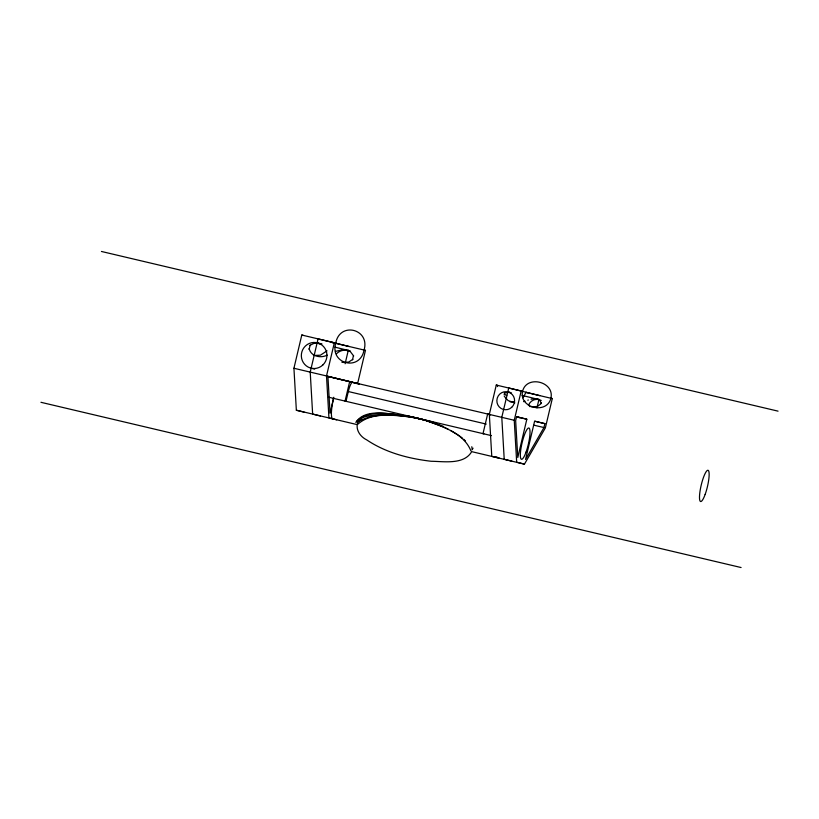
<?xml version="1.0" encoding="UTF-8"?>
<svg xmlns="http://www.w3.org/2000/svg" width="819" height="819" viewBox="0 0 819 819"><rect width="100%" height="100%" fill="white"/><g stroke="black" fill="none" stroke-linecap="round" stroke-linejoin="round"><path stroke-width="1.23" d="M355.804 422.369C366.124 406.869 392.496 414.957 407.985 416.134M433.446 422.686C412.704 416.206 390.294 411.701 368.663 416.032C352.682 417.762 354.525 433.845 366.707 439.875C385.708 452.672 408.568 458.62 431.101 461.261C444.205 461.404 463.892 464.987 471.713 451.648L524.457 464.138L545.362 427.907L552.293 398.577L550.89 398.239C554.852 381.695 526.597 374.631 522.583 391.287C518.622 407.831 546.877 414.885 550.89 398.239M504.135 394.881L504.412 394M497.461 386.568L497.676 385.411L496.273 385.063L489.342 414.383L491.769 456.347L499.549 458.261M364.066 350.01C370.331 328.982 339.742 321.253 335.759 343.069C329.494 364.097 360.084 371.826 364.066 350.01L365.469 350.358L357.616 383.589M304.136 412.141L296.355 410.227L293.929 368.263L301.791 335.032L335.759 343.069L334.357 342.721L326.505 375.952L328.931 417.915L336.701 419.83M333.814 397.246L330.037 413.216L327.907 376.3L356.214 383.251M345.116 363.749L348.31 350.204M352.569 382.238A10.043 2.007 -76.7 0 0 348.31 391.533L345.997 401.31L345.045 401.156L349.672 381.603L514.25 420.27L516.676 462.223L524.457 464.138M490.499 414.793L487.612 414.158L482.985 433.712L483.937 433.865M514.25 420.27L521.181 390.939L522.583 391.287L496.273 385.063M526.842 419.215L517.782 457.524L515.653 420.608L516.574 416.697L526.842 419.215L516.881 416.871M536.957 407.862L538.974 399.303M543.959 427.559L544.891 423.648L534.623 421.13L525.563 459.439L543.959 427.559L533.998 425.204M552.293 398.577L525.993 392.362L523.024 397.809M540.888 403.767L537.499 406.47L531.214 406.828M352.702 359.121L353.317 356.03M310.104 345.598L309.265 348.669M358.896 419.4C372.246 409.418 391.38 414.353 406.685 415.888M352.365 359.623L348.73 362.039L343.427 362.5M310.555 345.045L314.578 343.048M327.047 350.849L320.362 355.211L313.421 355.466M357.79 424.232C371.488 412.1 391.932 415.079 408.65 416.779M505.436 392.915L508.384 392.219A4.443 2.007 19.5 0 1 511.179 392.885L511.517 392.977M361.486 420.034C376.566 413.032 394.031 414.619 409.991 416.984M360.575 420.444L360.002 420.679M327.15 355.159C320.976 358.374 311.435 356.674 309.336 349.273M335.432 351.402L343.018 349.631L349.508 351.167M525.051 401.177L523.648 401.658M527.815 400.194L528.327 400.02M531.081 399.222C534.408 398.29 540.018 398.556 541.011 402.661M514.25 401.975L510.114 401.853M514.864 402.876L508.108 400.593L504.269 396.294M408.988 416.758L411.343 417.209M333.548 398.372L333.548 398.372A20.086 4.003 -76.7 0 0 333.599 418.714M410.299 416.973L420.546 418.99M411.599 417.188L426.187 420.342M406.787 415.857L414.66 417.506M408.036 416.093L418.314 418.396M342.792 362.387L341.84 362.172M418.417 418.437L422.409 419.41M101.433 251.464L778.05 411.148M365.469 350.358L331.5 342.332L332.903 342.67M534.92 421.294L544.891 423.648M293.929 368.263L326.505 375.952M326.801 376.146L350.624 381.756M326.648 376.177L359.316 383.968L356.46 383.19A10.043 2.007 -76.7 0 1 356.9 383.702M487.612 414.158L490.1 414.752M348.31 391.533L486.251 424.088M328.409 397.164L491.41 435.626M296.355 410.227L356.767 424.518M40.95 402.303L741.082 567.536M530.118 406.613L529.473 406.449M414.998 417.588L416.851 418.038M423.372 419.645L425.87 420.26M349.191 346.519L318.069 338.882L310.217 372.113L312.643 414.076L320.424 415.98M301.791 335.032L303.194 335.38M539.844 395.638L508.732 388.001L501.791 417.321L504.217 459.285L511.998 461.199M525.993 392.362L527.395 392.7M317.148 342.792L321.939 343.96M335.104 347.195L348.259 350.43M507.8 391.912L510.196 392.496M522.164 395.434L538.922 399.549M517.7 417.209L519.983 417.772M311.138 368.202L314.731 369.082M417.168 418.12L425.962 420.516M428.378 420.925L427.129 420.587L428.685 421.007M420.905 419.093L427.231 420.905M429.914 421.345L430.835 421.611M429.647 421.304L431.142 421.703M432.667 422.154L433.978 422.543M426.197 420.638L440.929 425.89M435.268 422.952L435.923 423.167M427.498 421.048C443.632 427.027 463.933 433.476 470.925 450.911M434.49 423.024L443.734 426.545M442.158 426.412L443.386 426.955M444.594 427.498L448.188 429.228M450.583 430.466L458.056 434.961M458.742 435.432L461.435 437.418M461.762 437.674L462.407 438.196M463.677 439.271L465.458 440.929M353.163 355.333L350.45 351.771A8.62 4.75 9.2 0 0 349.611 351.105M336.476 353.716A13.053 12.797 -76.2 0 1 350.481 351.177M528.439 405.528A9.04 8.855 -76.2 0 1 541.216 400.45M504.801 394A18.284 5.057 3.3 0 1 504.34 392.854M506.695 395.434A66.042 14.373 -16 0 1 504.944 394.604M535.861 399.539A19.472 1.454 -11.1 0 1 537.827 399.078M541.472 402.968A33.425 7.77 33.2 0 1 540.642 403.511M353.542 355.538A20.731 6.276 33.3 0 1 353.603 356.193M352.917 359.398A78.071 18.499 54.5 0 1 352.487 359.787M315.847 343.222A8.907 5.293 23.6 0 1 321.212 344.482M314.506 342.966A8.62 4.781 17.4 0 1 315.622 342.833M309.777 345.618A20.731 6.337 -6.7 0 1 310.135 345.055M309.142 349.375A78.071 18.704 -27.9 0 1 308.937 348.833M357.34 422.717A19.994 3.982 -78 0 1 357.125 420.802M472.164 448.822A19.994 3.45 -87.1 0 1 471.785 446.724M473.054 448.188A19.994 3.982 -75.5 0 1 472 449.805M496.908 456.807A20.086 4.003 -76.7 0 1 495.024 456.807M358.353 420.065A12.019 2.733 -25.2 0 1 358.456 419.574M361.159 419.471A13.442 2.365 -38.3 0 1 358.527 420.29M359.398 421.273A12.019 0.778 -29.9 0 1 359.121 421.283M358.886 420.127A19.994 3.46 -66.3 0 1 357.616 421.826M357.79 421.631A17.629 4.556 -54.6 0 1 358.231 420.229M322.768 365.049A13.053 12.797 -76.2 0 0 318.028 343.028A13.053 12.797 -76.2 0 0 301.627 358.405A13.053 12.797 -76.2 0 0 322.768 365.049M705.159 494.389A16.073 3.204 -76.7 0 0 708.005 470.27A16.073 3.204 -76.7 0 0 699.774 493.069A16.073 3.204 -76.7 0 0 705.159 494.389M511.701 407.33A9.04 8.855 -76.2 0 0 508.415 392.076A9.04 8.855 -76.2 0 0 497.061 402.723A9.04 8.855 -76.2 0 0 511.701 407.33M526.033 452.119A16.073 3.204 -76.7 0 0 528.879 427.999A16.073 3.204 -76.7 0 0 520.638 450.788A16.073 3.204 -76.7 0 0 526.033 452.119"/></g></svg>
